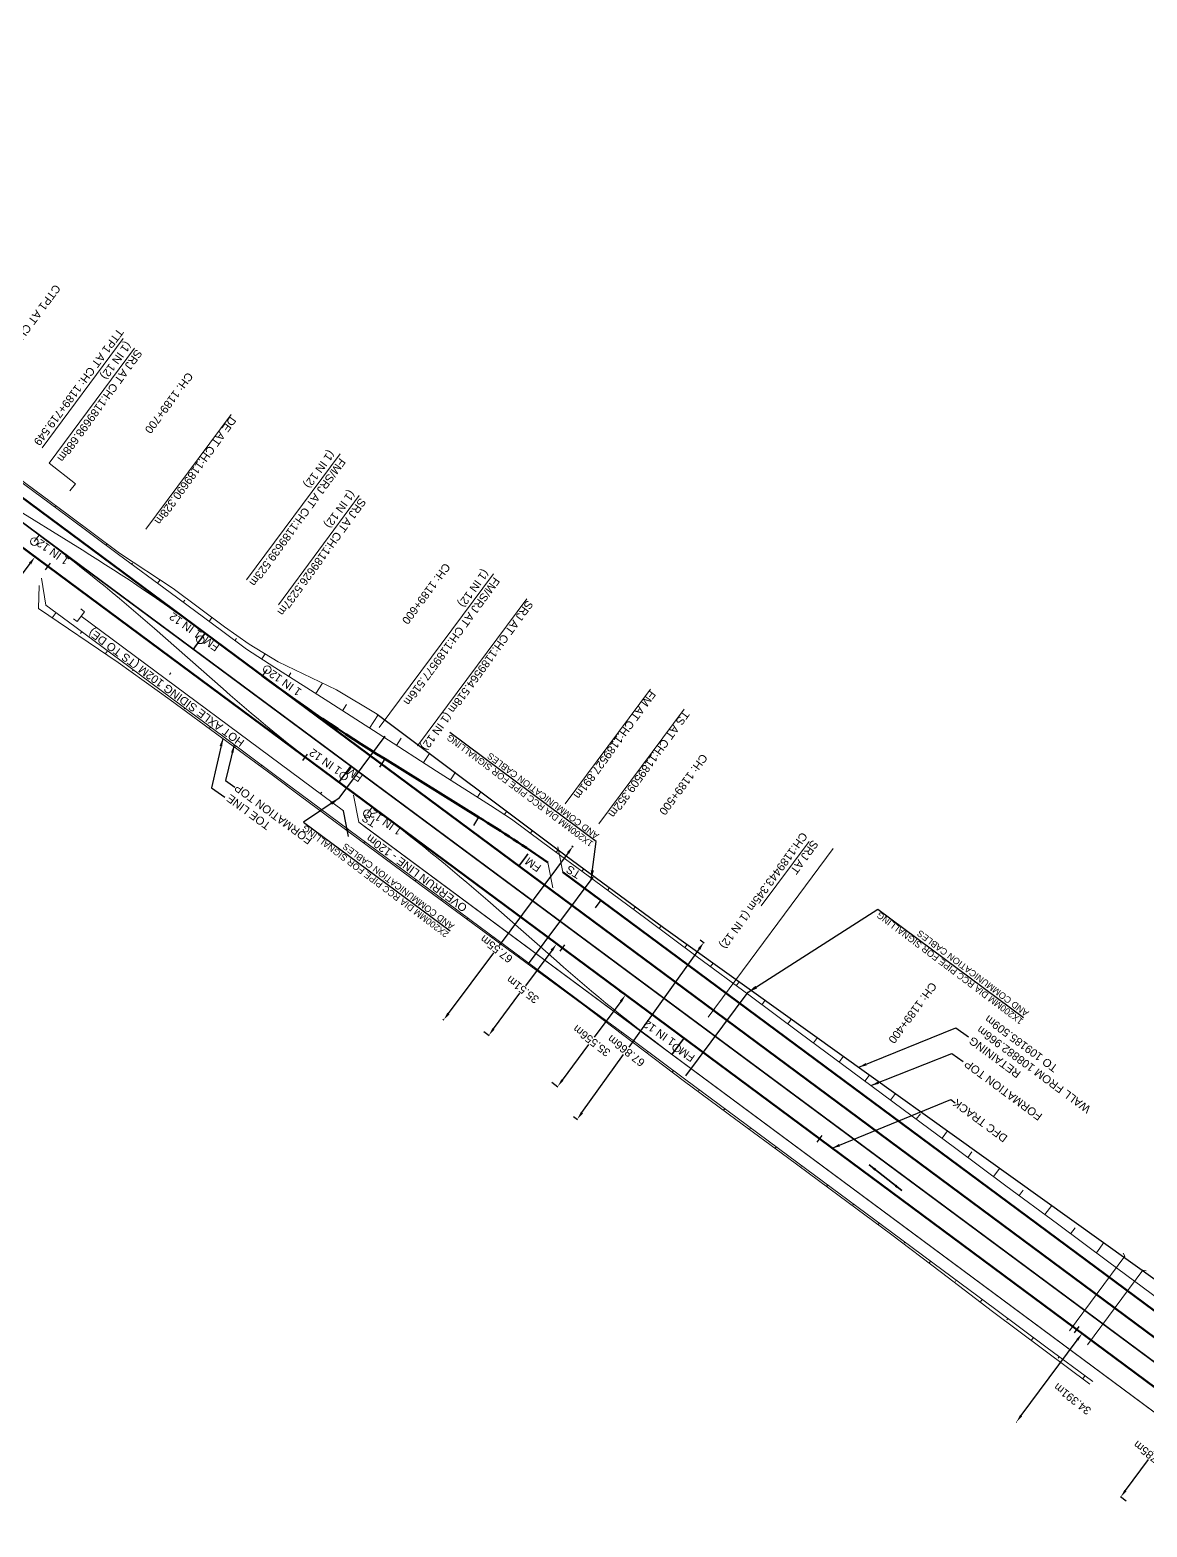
# Model space of a CAD drawing. Header units: metres. Extents: x 643755 to 647133, y 3378089 to 3380600.
# Drawn here: x 644648.6 to 644997.4, y 3379657.4 to 3380125 of the extents above; entities that cross this region are included whole.
import ezdxf
from ezdxf.enums import TextEntityAlignment as Align

# ---------------------------------------------------------------- set-up
doc = ezdxf.new("R2010")
doc.units = ezdxf.units.M
doc.header["$MEASUREMENT"] = 0
doc.header["$PDSIZE"] = 5
doc.linetypes.add('CENTER2', pattern=[1.125, 0.75, -0.125, 0.125, -0.125])
doc.layers.get('Defpoints').update_dxf_attribs({"lineweight": 0})
for name, color, linetype, lineweight in [('C-ALIG-DG-LINE', 1, 'CENTER2', 70), ('C-ALIG-LABL-DG', 1, 'Continuous', 25), ('C-ALIG-LABL-DG-MARK', 1, 'Continuous', 25), ('PROPOSED DFCC TOE LINE', 239, 'Continuous', 0), ('PROPOSED DFCC TOE SLOPES', 239, 'Continuous', 0), ('PROPOSED DFCC TRACK', 1, 'Continuous', 0), ('PROPOSED FORMATION LINE - PLAN', 187, 'Continuous', 0), ('PROPOSED RETAINING WALL', 154, 'Continuous', 30), ('TEXT MAIN LINE', 6, 'Continuous', 0)]:
    doc.layers.add(name, color=color, linetype=linetype, lineweight=lineweight)
for name, color, linetype in [('Dimension', 10, 'Continuous'), ("SARAI BANJARA STN. SRJ's", 10, 'Continuous'), ('Signalling cable pipes', 234, 'Continuous')]:
    doc.layers.add(name, color=color, linetype=linetype)
doc.styles.add('ARIAL', font='arial.ttf')
doc.styles.get("Standard").update_dxf_attribs({"font": 'arial.ttf'})
doc.styles.add('Style-Arial', font='arial.ttf')
doc.dimstyles.new('ISO-25', dxfattribs={"dimtxt": 2.5, "dimasz": 2.5, "dimexe": 1.25, "dimexo": 0.625, "dimtad": 1, "dimtxsty": 'Standard', "dimcen": 2.5, "dimadec": 0, "dimazin": 0, "dimtfac": 1, "dimtmove": 0, "dimatfit": 3, "dimfxl": 1, "dimarcsym": 0})
doc.dimstyles.get("Standard").update_dxf_attribs({"dimtxt": 2.5, "dimasz": 2.5, "dimexe": 0.18, "dimexo": 0.0625, "dimgap": 0.09, "dimtad": 0, "dimtih": 1, "dimtoh": 1, "dimdec": 3, "dimzin": 0, "dimdsep": 46, "dimtxsty": 'Standard', "dimcen": 0.09, "dimazin": 0, "dimtfac": 1, "dimtdec": 3, "dimtofl": 0, "dimtmove": 0, "dimatfit": 3, "dimfxl": 1, "dimtolj": 1, "dimtzin": 0, "dimarcsym": 0})

# ---------------------------------------------------------------- blocks, each defined once
blk = doc.blocks.new('*D676')
at = {"layer": 'Defpoints', "color": 0, "transparency": 16777216}
for p in [(644650.13, 3379960.37), (644651.85, 3379959.09), (644630.74, 3379930.64)]:
    blk.add_point(p, dxfattribs=at)
at = {"layer": 'Dimension', "color": 0, "lineweight": -2, "transparency": 16777216}
for p, q in [((644630.51, 3379933.92), (644648.64, 3379958.36)), ((644651.75, 3379959.17), (644650.03, 3379960.44)), ((644630.64, 3379930.71), (644628.92, 3379931.99))]:
    blk.add_line(p, q, dxfattribs=at)
at = {"layer": 'Dimension', "color": 0, "transparency": 16777216}
for points in [[(644648.3, 3379958.61), (644648.97, 3379958.11), (644650.13, 3379960.37)], [(644630.17, 3379934.17), (644630.84, 3379933.67), (644629.02, 3379931.91)]]:
    blk.add_solid(points, dxfattribs=at)
at = {"layer": 'Dimension', "color": 0, "lineweight": 0, "transparency": 16777216, "insert": (644631.94, 3379948.6), "char_height": 2.5, "attachment_point": 5, "rotation": 143, "style": 'Style-Arial'}
blk.add_mtext('\\A1;35.431m', dxfattribs=at)
blk = doc.blocks.new('TerminatorOpen_0.5')
at = {"color": 0, "linetype": 'ByBlock', "lineweight": -2}
for q in [(-1, 0.25), (-1, 0), (-1, -0.25)]:
    blk.add_line((0, 0), q, dxfattribs=at)
blk = doc.blocks.new('*D711')
at = {"layer": 'Defpoints', "color": 0, "transparency": 16777216}
for p in [(644976.98, 3379717.86), (644977.07, 3379717.79), (644956.49, 3379690.24)]:
    blk.add_point(p, dxfattribs=at)
at = {"layer": 'Dimension', "color": 0, "lineweight": -2, "transparency": 16777216}
for p, q in [((644958.07, 3379692.18), (644975.58, 3379715.79)), ((644977.08, 3379717.79), (644977.17, 3379717.72)), ((644956.59, 3379690.17), (644956.68, 3379690.1))]:
    blk.add_line(p, q, dxfattribs=at)
at = {"layer": 'Dimension', "color": 0, "transparency": 16777216}
for points in [[(644975.24, 3379716.03), (644975.91, 3379715.54), (644977.07, 3379717.79)], [(644957.73, 3379692.43), (644958.4, 3379691.93), (644956.58, 3379690.17)]]:
    blk.add_solid(points, dxfattribs=at)
at = {"layer": 'Dimension', "color": 0, "lineweight": 0, "transparency": 16777216, "insert": (644974.08, 3379697.39), "char_height": 2.5, "attachment_point": 5, "rotation": 142, "style": 'Style-Arial'}
blk.add_mtext('\\A1;34.391m', dxfattribs=at)
blk = doc.blocks.new('*D687')
at = {"layer": 'Defpoints', "color": 0, "transparency": 16777216}
for p in [(644857.75, 3379840.84), (644858.98, 3379839.96), (644818.24, 3379785.66)]:
    blk.add_point(p, dxfattribs=at)
at = {"layer": 'Dimension', "color": 0, "lineweight": -2, "transparency": 16777216}
for p, q in [((644857.86, 3379840.77), (644859.08, 3379839.89)), ((644857.53, 3379837.93), (644835.57, 3379807.26)), ((644820.93, 3379786.81), (644833.93, 3379804.98)), ((644818.35, 3379785.59), (644819.57, 3379784.71))]:
    blk.add_line(p, q, dxfattribs=at)
at = {"layer": 'Dimension', "color": 0, "transparency": 16777216}
for points in [[(644857.19, 3379838.17), (644857.87, 3379837.69), (644858.98, 3379839.96)], [(644820.59, 3379787.06), (644821.27, 3379786.57), (644819.47, 3379784.78)]]:
    blk.add_solid(points, dxfattribs=at)
at = {"layer": 'Dimension', "color": 0, "lineweight": 0, "transparency": 16777216, "insert": (644834.75, 3379806.12), "char_height": 2.5, "attachment_point": 5, "rotation": 142, "style": 'Style-Arial'}
blk.add_mtext('\\A1;67.866m', dxfattribs=at)
blk = doc.blocks.new('*D688')
at = {"layer": 'Defpoints', "color": 0, "transparency": 16777216}
for p in [(644817.71, 3379870.25), (644818.09, 3379869.97), (644777.38, 3379816.06)]:
    blk.add_point(p, dxfattribs=at)
at = {"layer": 'Dimension', "color": 0, "lineweight": -2, "transparency": 16777216}
for p, q in [((644816.6, 3379867.96), (644795.07, 3379839.03)), ((644817.81, 3379870.18), (644818.19, 3379869.89)), ((644779.25, 3379817.78), (644793.39, 3379836.78)), ((644777.48, 3379815.99), (644777.86, 3379815.7))]:
    blk.add_line(p, q, dxfattribs=at)
at = {"layer": 'Dimension', "color": 0, "transparency": 16777216}
for points in [[(644816.26, 3379868.21), (644816.93, 3379867.71), (644818.09, 3379869.97)], [(644778.92, 3379818.03), (644779.59, 3379817.53), (644777.76, 3379815.78)]]:
    blk.add_solid(points, dxfattribs=at)
at = {"layer": 'Dimension', "color": 0, "lineweight": 0, "transparency": 16777216, "insert": (644794.23, 3379837.91), "char_height": 2.5, "attachment_point": 5, "rotation": 142, "style": 'Style-Arial'}
blk.add_mtext('\\A1;67.55m', dxfattribs=at)
blk = doc.blocks.new('*D702')
at = {"layer": 'Defpoints', "color": 0, "transparency": 16777216}
for p in [(644832.59, 3379824.99), (644834.54, 3379823.54), (644811.41, 3379796.43)]:
    blk.add_point(p, dxfattribs=at)
at = {"layer": 'Dimension', "color": 0, "lineweight": -2, "transparency": 16777216}
for p, q in [((644833.05, 3379821.53), (644824.79, 3379810.39)), ((644832.69, 3379824.91), (644834.64, 3379823.47)), ((644814.85, 3379796.99), (644823.11, 3379808.14)), ((644811.51, 3379796.36), (644813.46, 3379794.91))]:
    blk.add_line(p, q, dxfattribs=at)
at = {"layer": 'Dimension', "color": 0, "transparency": 16777216}
for points in [[(644832.72, 3379821.78), (644833.39, 3379821.29), (644834.54, 3379823.54)], [(644814.51, 3379797.24), (644815.18, 3379796.75), (644813.36, 3379794.99)]]:
    blk.add_solid(points, dxfattribs=at)
at = {"layer": 'Dimension', "color": 0, "lineweight": 0, "transparency": 16777216, "insert": (644823.95, 3379809.26), "char_height": 2.5, "attachment_point": 5, "rotation": 142, "style": 'Style-Arial'}
blk.add_mtext('\\A1;35.556m', dxfattribs=at)
blk = doc.blocks.new('*D703')
at = {"layer": 'Defpoints', "color": 0, "transparency": 16777216}
for p in [(644811.39, 3379840.72), (644813.02, 3379839.51), (644790.23, 3379812.2)]:
    blk.add_point(p, dxfattribs=at)
at = {"layer": 'Dimension', "color": 0, "lineweight": -2, "transparency": 16777216}
for p, q in [((644811.49, 3379840.64), (644813.12, 3379839.44)), ((644811.53, 3379837.51), (644803.27, 3379826.38)), ((644793.35, 3379813), (644801.6, 3379824.13)), ((644790.34, 3379812.12), (644791.96, 3379810.92))]:
    blk.add_line(p, q, dxfattribs=at)
at = {"layer": 'Dimension', "color": 0, "transparency": 16777216}
for points in [[(644811.19, 3379837.75), (644811.86, 3379837.26), (644813.02, 3379839.51)], [(644793.01, 3379813.25), (644793.68, 3379812.75), (644791.86, 3379811)]]:
    blk.add_solid(points, dxfattribs=at)
at = {"layer": 'Dimension', "color": 0, "lineweight": 0, "transparency": 16777216, "insert": (644802.44, 3379825.25), "char_height": 2.5, "attachment_point": 5, "rotation": 142, "style": 'Style-Arial'}
blk.add_mtext('\\A1;35.51m', dxfattribs=at)
blk = doc.blocks.new('*D690')
at = {"layer": 'Defpoints', "color": 0, "transparency": 16777216}
for p in [(645009.29, 3379693.89), (645011.06, 3379692.57), (644990.93, 3379665.44)]:
    blk.add_point(p, dxfattribs=at)
at = {"layer": 'Dimension', "color": 0, "lineweight": -2, "transparency": 16777216}
for p, q in [((645007.8, 3379691.88), (644999.52, 3379680.72)), ((645010.96, 3379692.65), (645009.19, 3379693.97)), ((644990.65, 3379668.77), (644997.85, 3379678.47)), ((644990.83, 3379665.51), (644989.06, 3379666.83))]:
    blk.add_line(p, q, dxfattribs=at)
at = {"layer": 'Dimension', "color": 0, "transparency": 16777216}
for points in [[(645007.46, 3379692.13), (645008.13, 3379691.63), (645009.29, 3379693.89)], [(644990.31, 3379669.01), (644990.98, 3379668.52), (644989.16, 3379666.76)]]:
    blk.add_solid(points, dxfattribs=at)
at = {"layer": 'Dimension', "color": 0, "lineweight": 0, "transparency": 16777216, "insert": (644998.95, 3379679.38), "char_height": 2.5, "attachment_point": 5, "rotation": 142, "style": 'Style-Arial'}
blk.add_mtext('\\A1;33.785m', dxfattribs=at)
blk = doc.blocks.new('Tick Hor')
blk.add_lwpolyline([(-0.5, 0), (0.5, 0)])
blk = doc.blocks.new('TS')
at = {"layer": "SARAI BANJARA STN. SRJ's", "color": 1, "lineweight": 13}
blk.add_line((644752.78, 3379875.96), (644751.13, 3379884.44), dxfattribs=at)
at = {"layer": "SARAI BANJARA STN. SRJ's", "color": 1, "lineweight": 13, "insert": (644757.81, 3379875.35), "char_height": 2.5, "attachment_point": 4, "rotation": 148, "line_spacing_factor": 0.60036, "style": 'Style-Arial'}
blk.add_mtext('TS', dxfattribs=at)
at = {"layer": "SARAI BANJARA STN. SRJ's", "color": 1, "lineweight": 13}
blk.add_leader([(644749.53, 3379871.55), (644747.97, 3379879.53)], dimstyle='Standard', override={"dimgap": 0.09, "dimtad": 0}, dxfattribs=at)

msp = doc.modelspace()

# ---------------------------------------------------------------- linework, layer by layer
at = {"layer": 'C-ALIG-DG-LINE', "color": 1, "linetype": 'Continuous', "lineweight": 50, "flags": 128}
for points in [[(645418.2203, 3379406.046), (644581.4826, 3380026.8652)], [(645830.8331, 3379084.3424), (644638.422, 3379969.0539)], [(644788.6787, 3379879.0911), (644759.354, 3379897.2802)], [(645220.2157, 3379561.2987), (644815.0006, 3379861.9487)]]:
    msp.add_lwpolyline(points, dxfattribs=at)
for points in [[(644759.354, 3379897.2802, -0.02081966), (644721.1411, 3379923.2451)], [(644810.2999, 3379864.9733, 0.01163321), (644788.6787, 3379879.0911)]]:
    msp.add_lwpolyline(points, format="xyb", dxfattribs=at)
at = {"layer": 'C-ALIG-LABL-DG-MARK', "color": 1, "linetype": 'Continuous', "lineweight": 25}
for p, q in [((644759.354, 3379897.2802), (644757.7727, 3379894.7308)), ((644788.6787, 3379879.0911), (644787.0973, 3379876.5417)), ((644826.836, 3379853.1674), (644825.0484, 3379850.7581))]:
    msp.add_line(p, q, dxfattribs=at)
at = {"layer": 'PROPOSED DFCC TOE LINE', "lineweight": 0, "flags": 128}
for points in [[(644593.0857, 3380022.8601), (644595.2288, 3380021.2957), (644595.9471, 3380020.7693), (644606.2865, 3380013.1221), (644612.0984, 3380008.944), (644622.4798, 3380001.3668), (644628.2559, 3379997.1494), (644644.4683, 3379985.4352), (644660.5293, 3379973.5169), (644676.5727, 3379961.5749), (644693.2907, 3379950.5423), (644709.3177, 3379938.5781), (644717.0587, 3379933.1254)], [(644979.52, 3379702.0443), (644965.134, 3379712.7582), (644949.0903, 3379724.6997), (644933.2341, 3379736.8941), (644917.2783, 3379748.954), (644901.2225, 3379760.8793), (644885.1438, 3379772.7737), (644869.0333, 3379784.6252), (644852.9339, 3379796.4917), (644836.9963, 3379808.5762), (644821.0736, 3379820.6808), (644805.0023, 3379832.5851), (644788.897, 3379844.4437), (644772.7594, 3379856.2587), (644756.7051, 3379868.186), (644733.0838, 3379885.6274), (644724.5899, 3379892.0317), (644708.499, 3379903.9096), (644692.3949, 3379915.7697), (644676.1302, 3379927.4134), (644651.225, 3379944.3303), (644651.4828, 3379951.42)], [(644717.0587, 3379933.1254), (644726.1378, 3379927.5962), (644744.2894, 3379918.8525), (644756.9792, 3379911.3006)]]:
    msp.add_lwpolyline(points, dxfattribs=at)
at = {"layer": 'PROPOSED DFCC TOE SLOPES', "flags": 128}
for points in [[(644656.3295, 3379976.0017), (644656.6317, 3379976.4092)], [(644664.3604, 3379970.0432), (644664.509, 3379970.2435)], [(644672.3913, 3379964.0846), (644672.6794, 3379964.4729)], [(644680.4222, 3379958.1261), (644680.6484, 3379958.431)], [(644688.4531, 3379952.1675), (644689.2337, 3379953.2196)], [(644656.7501, 3379943.0035), (644655.5482, 3379941.3835)], [(644696.484, 3379946.209), (644696.9495, 3379946.8363)], [(644704.515, 3379940.2504), (644705.4284, 3379941.4815)], [(644664.781, 3379937.0449), (644664.3922, 3379936.5209)], [(644712.5459, 3379934.2919), (644713.0362, 3379934.9527)], [(644672.8119, 3379931.0864), (644672.1677, 3379930.2181)], [(644720.966, 3379928.5219), (644721.9873, 3379930.115)], [(644680.8428, 3379925.1278), (644680.5792, 3379924.7725)], [(644692.5979, 3379924.1886), (644692.172, 3379923.6146)], [(644729.3843, 3379923.1246), (644730.0965, 3379924.2354)], [(644737.8027, 3379917.7273), (644739.8845, 3379920.9743)], [(644696.9047, 3379913.2107), (644696.7218, 3379912.9642)], [(644746.2211, 3379912.3299), (644747.4678, 3379914.2745)], [(644754.6394, 3379906.9326), (644757.3127, 3379911.1021)], [(644704.9356, 3379907.2521), (644704.591, 3379906.7877)], [(644712.9665, 3379901.2936), (644712.8031, 3379901.0733)], [(644763.0578, 3379901.5353), (644764.4732, 3379903.743)], [(644771.4762, 3379896.138), (644773.3354, 3379899.0378)], [(644720.9974, 3379895.335), (644720.6851, 3379894.9141)], [(644779.8945, 3379890.7407), (644781.4124, 3379893.1081)], [(644729.0283, 3379889.3765), (644728.8639, 3379889.1548)], [(644739.68, 3379886.9502), (644739.3052, 3379886.4449)], [(644788.3129, 3379885.3433), (644789.3804, 3379887.0083)], [(644796.739, 3379879.9411), (644797.4781, 3379880.9372)], [(644804.8782, 3379874.1285), (644805.4792, 3379874.9385)], [(644753.1211, 3379871.5008), (644752.7871, 3379871.0507)], [(644812.9091, 3379868.1699), (644813.4803, 3379868.9398)], [(644761.152, 3379865.5423), (644760.9942, 3379865.3295)], [(644769.1829, 3379859.5837), (644768.8634, 3379859.1531)], [(644820.94, 3379862.2114), (644821.5121, 3379862.9824)], [(644828.971, 3379856.2528), (644829.5579, 3379857.044)], [(644777.2138, 3379853.6252), (644777.0629, 3379853.4218)], [(644837.0019, 3379850.2943), (644837.6038, 3379851.1055)], [(644785.2448, 3379847.6666), (644784.9808, 3379847.3109)], [(644845.0328, 3379844.3357), (644845.667, 3379845.1905)], [(644793.2757, 3379841.7081), (644793.1585, 3379841.5501)], [(644801.3066, 3379835.7495), (644801.0939, 3379835.4629)], [(644853.0637, 3379838.3772), (644853.7989, 3379839.368)], [(644861.0946, 3379832.4186), (644861.9307, 3379833.5455)], [(644809.3375, 3379829.7909), (644809.2377, 3379829.6564)], [(644869.1255, 3379826.4601), (644870.0626, 3379827.723)], [(644817.3684, 3379823.8324), (644817.1735, 3379823.5697)], [(644877.1565, 3379820.5015), (644878.1945, 3379821.9005)], [(644825.3994, 3379817.8738), (644825.2852, 3379817.7199)], [(644833.4303, 3379811.9153), (644833.1323, 3379811.5137)], [(644885.1874, 3379814.5429), (644886.3264, 3379816.0781)], [(644893.2183, 3379808.5844), (644894.4582, 3379810.2556)], [(644841.4612, 3379805.9567), (644841.2793, 3379805.7116)], [(644901.2492, 3379802.6258), (644902.5901, 3379804.4331)], [(644849.4921, 3379799.9982), (644849.0663, 3379799.4243)], [(644909.2801, 3379796.6673), (644910.6102, 3379798.4599)], [(644857.523, 3379794.0396), (644857.2999, 3379793.7389)], [(644917.311, 3379790.7087), (644918.8539, 3379792.7881)], [(644865.5539, 3379788.0811), (644865.1264, 3379787.5048)], [(644925.342, 3379784.7502), (644926.6362, 3379786.4945)], [(644873.5849, 3379782.1225), (644873.3819, 3379781.849)], [(644933.3729, 3379778.7916), (644935.1176, 3379781.1432)], [(644881.6158, 3379776.164), (644881.2342, 3379775.6497)], [(644941.4038, 3379772.8331), (644942.6812, 3379774.5547)], [(644889.6467, 3379770.2054), (644889.464, 3379769.9592)], [(644949.4347, 3379766.8745), (644951.3814, 3379769.4982)], [(644897.6776, 3379764.2469), (644897.3207, 3379763.7658)], [(644957.4656, 3379760.916), (644958.7367, 3379762.6291)], [(644905.7085, 3379758.2883), (644905.5313, 3379758.0495)], [(644965.4966, 3379754.9574), (644967.6451, 3379757.8532)], [(644913.7394, 3379752.3297), (644913.382, 3379751.8479)], [(644973.5275, 3379748.9989), (644974.9281, 3379750.8867)], [(644921.7704, 3379746.3712), (644921.5772, 3379746.1109)], [(644981.5584, 3379743.0403), (644983.9089, 3379746.2082)], [(644929.8013, 3379740.4126), (644929.3621, 3379739.8207)], [(644937.8322, 3379734.4541), (644937.5733, 3379734.1051)], [(644945.8631, 3379728.4955), (644945.2424, 3379727.659)], [(644953.894, 3379722.537), (644953.5564, 3379722.0819)], [(644961.925, 3379716.5784), (644961.2406, 3379715.6561)], [(644969.9559, 3379710.6199), (644969.6087, 3379710.152)], [(644977.9868, 3379704.6613), (644977.2818, 3379703.7112)]]:
    msp.add_lwpolyline(points, dxfattribs=at)
at = {"layer": 'PROPOSED DFCC TRACK', "color": 12, "flags": 128}
msp.add_lwpolyline([(645830.8338, 3379084.3418), (644638.4218, 3379969.054), (644635.4102, 3379971.2885), (644632.3984, 3379973.5226), (644629.3862, 3379975.7562), (644626.3734, 3379977.989), (644623.3598, 3379980.2207), (644620.3452, 3379982.4512), (644617.3294, 3379984.68), (644614.3123, 3379986.9069, 0.00985692), (644443.7453, 3380107.5946), (644440.6413, 3380109.6988), (644437.536, 3380111.8011), (644434.4295, 3380113.9017), (644431.3222, 3380116.0009), (644428.2141, 3380118.0991), (644425.1055, 3380120.1964), (644421.9964, 3380122.2931), (644418.8872, 3380124.3896), (644418.0003, 3380124.9876)], format="xyb", dxfattribs=at)
at = {"layer": 'PROPOSED DFCC TRACK', "linetype": 'Continuous', "flags": 128}
for points in [[(644973.1229, 3379718.6734), (644990.3973, 3379741.9557), (644989.8785, 3379742.8715)], [(644978.84, 3379714.3021), (644996.1143, 3379737.5844), (644997.1412, 3379737.3534)]]:
    msp.add_lwpolyline(points, dxfattribs=at)
at = {"layer": 'PROPOSED FORMATION LINE - PLAN', "lineweight": 0, "flags": 128}
for points in [[(644716.2314, 3379931.5574), (644708.4127, 3379937.3585), (644692.3509, 3379949.2756), (644676.2891, 3379961.1927), (644660.2272, 3379973.1098), (644644.1654, 3379985.0269), (644628.1036, 3379996.944), (644622.36, 3380001.2054), (644612.0361, 3380008.8599), (644606.2812, 3380013.1149), (644595.9228, 3380020.7362), (644595.2046, 3380021.2627), (644593.0599, 3380022.8293)], [(644653.5812, 3379945.3547), (644652.1547, 3379953.7225)], [(644980.4838, 3379702.8087), (644965.8227, 3379713.6865), (644949.7609, 3379725.6036), (644933.6991, 3379737.5207), (644917.6372, 3379749.4378), (644901.5754, 3379761.3549), (644885.5135, 3379773.272), (644869.4517, 3379785.1891), (644853.3899, 3379797.1062), (644837.328, 3379809.0233), (644821.2662, 3379820.9404), (644805.2044, 3379832.8575), (644789.1425, 3379844.7747), (644773.0807, 3379856.6918), (644757.0189, 3379868.6089), (644733.3142, 3379886.1966), (644724.8952, 3379892.4431), (644708.8334, 3379904.3602), (644692.7715, 3379916.2773), (644676.7097, 3379928.1944), (644660.6479, 3379940.1115), (644653.5812, 3379945.3547)], [(644798.9837, 3379878.5019), (644792.3987, 3379882.7238), (644775.562, 3379893.5184), (644758.7253, 3379904.3131), (644741.8885, 3379915.1077), (644725.0518, 3379925.9023), (644716.2314, 3379931.5574)], [(645001.518, 3379728.2312), (644985.4562, 3379740.1483), (644969.3943, 3379752.0655), (644953.3325, 3379763.9826), (644937.2706, 3379775.8997), (644921.2088, 3379787.8168), (644905.147, 3379799.7339), (644889.0851, 3379811.651), (644873.0233, 3379823.5681), (644856.9615, 3379835.4852), (644840.8996, 3379847.4023), (644824.8378, 3379859.3194), (644808.776, 3379871.2365), (644798.9837, 3379878.5019)]]:
    msp.add_lwpolyline(points, dxfattribs=at)
at = {"layer": 'PROPOSED RETAINING WALL', "flags": 128}
msp.add_lwpolyline([(644756.9792, 3379911.3006), (644816.0031, 3379867.0484), (644844.0291, 3379846.3632), (644846.4306, 3379844.6437), (645001.4142, 3379733.6743)], dxfattribs=at)
at = {"layer": "SARAI BANJARA STN. SRJ's", "color": 1, "lineweight": 13}
for p, q in [((644815.0078, 3379861.912), (644813.4532, 3379869.8882)), ((644811.8545, 3379856.9971), (644810.2999, 3379864.9733))]:
    msp.add_line(p, q, dxfattribs=at)
at = {"layer": "SARAI BANJARA STN. SRJ's", "color": 1, "lineweight": 13, "flags": 128}
for points in [[(645532.1014, 3379313.7693), (644502.6462, 3380077.5754)], [(645418.2203, 3379406.046), (644588.6812, 3380021.524)], [(644664.4386, 3379944.17), (644665.6432, 3379943.2763), (644663.348, 3379940.1828), (644662.1433, 3379941.0765)], [(644746.505, 3379881.0791), (644664.5897, 3379941.8563)]]:
    msp.add_lwpolyline(points, dxfattribs=at)
at = {"layer": "SARAI BANJARA STN. SRJ's", "lineweight": 13, "flags": 128}
for points in [[(644677.6619, 3380028.6607), (644652.4074, 3379994.4843)], [(644711.4159, 3380004.8949), (644684.769, 3379969.0539)], [(644654.5945, 3379989.7124), (644662.8405, 3379983.2122), (644661.0944, 3379980.9922)], [(644745.4679, 3379992.6264), (644716.1946, 3379953.2529)], [(644751.4341, 3379979.6071), (644726.1796, 3379945.4308)], [(644793.3311, 3379955.0809), (644757.6487, 3379907.087)], [(644803.7194, 3379947.2602), (644769.642, 3379901.425)], [(644842.3461, 3379919.1306), (644815.6991, 3379883.2896)], [(644852.8294, 3379912.831), (644826.1825, 3379876.9901)], [(644891.8589, 3379871.5385), (644876.8675, 3379851.3747)]]:
    msp.add_lwpolyline(points, dxfattribs=at)
at = {"layer": "SARAI BANJARA STN. SRJ's", "color": 1, "lineweight": 13, "flags": 128}
for points in [[(644602.2336, 3380003.6864, 0.02091954), (644640.6349, 3379977.6046), (644664.8665, 3379962.588, -0.02091982), (644703.2683, 3379936.5059)], [(644651.431, 3379967.1843, -0.02091954), (644687.5256, 3379937.9936), (644708.9225, 3379919.1562, 0.02091982), (644745.0175, 3379889.9652)], [(644755.4577, 3379882.219, -0.02091954), (644791.5524, 3379853.0284), (644812.9492, 3379834.191, 0.02091982), (644849.0443, 3379804.9999)], [(646539.0751, 3378523.8846), (646414.8911, 3378621.103), (645920.5122, 3379008.1309), (645916.5752, 3379011.2128), (645912.6384, 3379014.2931), (645908.7014, 3379017.3711), (645904.7635, 3379020.4458), (645900.8266, 3379023.5143), (645896.8855, 3379026.5796), (645892.9416, 3379029.6392), (645888.9901, 3379032.6954, 0.00313394), (645859.1469, 3379055.4419), (645855.1566, 3379058.439), (645851.1611, 3379061.4309), (645847.1608, 3379064.4185), (645843.1543, 3379067.4043), (645839.1469, 3379070.3857), (645835.1365, 3379073.3652), (645831.1239, 3379076.3439), (645827.1096, 3379079.3226), (644751.3113, 3379877.5131)], [(646539.0751, 3378523.8846), (646414.8911, 3378621.103), (645920.5122, 3379008.1309), (645916.5752, 3379011.2128), (645912.6384, 3379014.2931), (645908.7014, 3379017.3711), (645904.7635, 3379020.4458), (645900.8266, 3379023.5143), (645896.8855, 3379026.5796), (645892.9416, 3379029.6392), (645888.9901, 3379032.6954, 0.00313394), (645859.1469, 3379055.4419), (645855.1566, 3379058.439), (645851.1611, 3379061.4309), (645847.1608, 3379064.4185), (645843.1543, 3379067.4043), (645839.1469, 3379070.3857), (645835.1365, 3379073.3652), (645831.1239, 3379076.3439), (645827.1096, 3379079.3226), (644752.6733, 3379876.5026)]]:
    msp.add_lwpolyline(points, format="xyb", dxfattribs=at)
at = {"layer": "SARAI BANJARA STN. SRJ's", "linetype": 'Continuous', "lineweight": 13, "flags": 128}
for points in [[(644649.9412, 3379965.1767), (644651.431, 3379967.1843)], [(644701.7804, 3379934.5009), (644703.2702, 3379936.5085)], [(644722.6863, 3379925.2116), (644721.1965, 3379923.204)], [(644746.5074, 3379891.9727), (644745.0175, 3379889.9652)], [(644753.9679, 3379880.2114), (644755.4577, 3379882.219)], [(644850.5341, 3379807.0075), (644849.0443, 3379804.9999)]]:
    msp.add_lwpolyline(points, dxfattribs=at)
at = {"layer": "SARAI BANJARA STN. SRJ's", "color": 1, "lineweight": 13, "const_width": 0.5}
for points in [[(644703.2683, 3379936.5059), (644699.5442, 3379931.4865)], [(644748.7416, 3379894.9845), (644745.0175, 3379889.9652)], [(644852.7684, 3379810.0192), (644849.0443, 3379804.9999)]]:
    msp.add_lwpolyline(points, dxfattribs=at)
at = {"layer": "SARAI BANJARA STN. SRJ's", "lineweight": 13, "const_width": 0.5}
msp.add_lwpolyline([(644801.2455, 3379863.8115), (644804.1031, 3379867.663)], dxfattribs=at)
at = {"layer": "SARAI BANJARA STN. SRJ's", "linetype": 'Continuous', "lineweight": 13}
for centre in [(644649.9412, 3379965.1767), (644701.7804, 3379934.5009), (644722.6863, 3379925.2116), (644746.5074, 3379891.9727), (644753.9679, 3379880.2114), (644850.5341, 3379807.0075)]:
    msp.add_circle(centre, 1.2, dxfattribs=at)
at = {"layer": 'Signalling cable pipes', "lineweight": 30}
for points in [[(644745.127, 3379885.049), (644759.4956, 3379904.3797)], [(644804.3035, 3379833.2724), (644824.423, 3379860.3403)], [(644853.4147, 3379798.2959), (644872.8339, 3379824.4217)]]:
    msp.add_lwpolyline(points, dxfattribs=at)
at = {"layer": 'TEXT MAIN LINE', "color": 10}
msp.add_line((644860.3982, 3379816.6444), (644899.426, 3379869.296), dxfattribs=at)

# ---------------------------------------------------------------- block references
at = {"color": 2}
msp.add_blockref('TS', (-1.4675, 1.5519), dxfattribs=at)
at = {"layer": 'C-ALIG-LABL-DG', "color": 1, "linetype": 'Continuous', "lineweight": 25, "xscale": 2.5, "yscale": 2.5, "zscale": 2.5, "rotation": 233.4263657869593}
for p in [(644654.1215, 3379957.4056), (644734.4307, 3379897.8201), (644814.7399, 3379838.2345), (644895.049, 3379778.649), (644975.3582, 3379719.0635)]:
    msp.add_blockref('Tick Hor', p, dxfattribs=at)

# ---------------------------------------------------------------- texts
at = {"layer": 'PROPOSED DFCC TOE LINE', "lineweight": 0}
msp.add_text(' TOE LINE', height=2.5, rotation=143.53, dxfattribs=at).set_placement((644711.1914, 3379886.4165, -306.8582), align=Align.RIGHT)
at = {"layer": 'PROPOSED DFCC TRACK', "color": 10, "linetype": 'Continuous', "lineweight": -3, "ltscale": 5}
msp.add_text(' DFC TRACK', height=2.5, rotation=143.5, dxfattribs=at).set_placement((644938.0063, 3379791.2493), align=Align.RIGHT)
at = {"layer": 'PROPOSED FORMATION LINE - PLAN', "lineweight": 0}
for rotation, p in [(143.53, (644713.6141, 3379889.6989)), (143.5, (644941.5267, 3379803.4659, 306.8582))]:
    msp.add_text(' FORMATION TOP', height=2.5, rotation=rotation, dxfattribs=at).set_placement(p, align=Align.RIGHT)
at = {"layer": 'PROPOSED RETAINING WALL', "insert": (644941.4497, 3379808.7222), "char_height": 2.5, "width": 51.254272, "attachment_point": 3, "rotation": 143.5}
msp.add_mtext(' RETAINING \\PWALL FROM 108882.966m \\PTO 109185.509m ', dxfattribs=at)
at = {"layer": "SARAI BANJARA STN. SRJ's", "linetype": 'Continuous', "lineweight": 13, "style": 'Style-Arial'}
for s, p in [('HOT AXLE SIDING 102M (TS TO DE)', (644715.7778, 3379902.9019)), ('OVERRUN LINE - 120m', (644785.3514, 3379851.2816))]:
    msp.add_text(s, height=2.5, rotation=143.516901, dxfattribs=at).set_placement(p)
at = {"layer": "SARAI BANJARA STN. SRJ's", "color": 10, "lineweight": 13, "char_height": 2.5, "attachment_point": 4, "rotation": 234, "line_spacing_factor": 0.648, "style": 'Style-Arial'}
for s, insert, width in [('\\A1;\\pxsm1;SRJ AT {\\A0;CH:1189698.688m \\P(1 IN 12) }', (644680.8697, 3380026.1721), 44.939486), ('\\A1;\\pxsm1;DE AT {\\A0;CH:1189690.328m }', (644712.1574, 3380003.7436), 44.829464), ('\\A1;\\pxsm1;FM/SRJ AT {\\A0;CH:1189639.523m \\P(1 IN 12) }', (644744.3417, 3379992.1956), 51.324894), ('\\A1;\\pxsm1;SRJ AT {\\A0;CH:1189626.5237m \\P(1 IN 12) }', (644750.7379, 3379979.7367), 50.212982), ('\\A1;\\pxsm1;FM/SRJ AT {\\A0;CH:1189577.516m \\P(1 IN 12)}', (644792.5029, 3379955.0118), 70.925493), ('\\A1;\\pxsm1;SRJ AT {\\A0;CH:1189564.518m (1 IN 12)}', (644804.6014, 3379946.5385), 57.289887), ('\\A1;\\pxsm1;FM AT {\\A0;CH:1189527.891m }', (644843.1758, 3379918.1796), 44.236047), ('\\A1;\\pxsm1;TS AT {\\A0;CH:1189509.352m }', (644853.6592, 3379911.8801), 44.623389), ('\\A1;\\pxsm1;SRJ AT {\\A0;\\PCH:1189443.345m (1 IN 12) }', (644891.9561, 3379872.8955), 54.594259)]:
    msp.add_mtext(s, dxfattribs=dict(at, insert=insert, width=width))
at = {"layer": "SARAI BANJARA STN. SRJ's", "linetype": 'Continuous', "lineweight": 13, "char_height": 2.5, "attachment_point": 4, "rotation": 144.882388, "line_spacing_factor": 0.60036, "style": 'Style-Arial'}
for s, insert in [('1 IN 12', (644660.3623, 3379958.6393)), ('1 IN 12', (644701.7487, 3379935.719)), ('FM', (644707.2614, 3379931.7054)), ('1 IN 12', (644732.9354, 3379917.7613)), ('1 IN 12', (644745.4357, 3379893.2004)), ('FM', (644751.9653, 3379890.9027)), ('1 IN 12', (644764.3047, 3379874.2213)), ('FM', (644807.7454, 3379862.8101)), ('1 IN 12', (644849.6777, 3379808.4399)), ('FM', (644855.7324, 3379803.4681))]:
    msp.add_mtext(s, dxfattribs=dict(at, insert=insert))
at = {"layer": "SARAI BANJARA STN. SRJ's", "color": 1, "lineweight": 13, "insert": (644820.1341, 3379860.7966), "char_height": 2.5, "attachment_point": 4, "rotation": 148, "line_spacing_factor": 0.60036, "style": 'Style-Arial'}
msp.add_mtext('TS', dxfattribs=at)
at = {"layer": 'Signalling cable pipes', "linetype": 'Continuous', "lineweight": 13, "style": 'Style-Arial'}
for s, p in [('1X200MM DIA RCC PIPE FOR SIGNALLING ', (644824.7146, 3379871.2182)), ('AND COMMUNICATION CABLES', (644826.4362, 3379873.7136)), ('2X200MM DIA RCC PIPE FOR SIGNALLING ', (644779.5447, 3379842.9365)), ('AND COMMUNICATION CABLES', (644781.2663, 3379845.4319)), ('1X200MM DIA RCC PIPE FOR SIGNALLING ', (644958.9082, 3379815.7931)), ('AND COMMUNICATION CABLES', (644960.6297, 3379818.2885))]:
    msp.add_text(s, height=2, rotation=143.013143, dxfattribs=at).set_placement(p)

# ---------------------------------------------------------------- dimensions: what is measured, and where the dimension line sits
at = {"layer": 'Dimension', "color": 10, "lineweight": 0}
for base, p1, p2, angle, picture, middle, turn in [((644650.1282, 3379960.3685), (644630.7367, 3379930.6375), (644651.8486, 3379959.092), 53.426366, '*D676', (644631.9366, 3379948.597), 143), ((644818.0913, 3379869.9663), (644777.3799, 3379816.0606), (644817.7103, 3379870.2498), 53.341479, '*D688', (644794.2297, 3379837.9051), 142), ((644858.9818, 3379839.9617), (644818.2444, 3379785.6612), (644857.7536, 3379840.8411), 54.397048, '*D687', (644834.7486, 3379806.1169), 142), ((644977.0689, 3379717.7942), (644956.486, 3379690.2423), (644976.9782, 3379717.8615), 53.426366, '*D711', (644974.0797, 3379697.3889), 142), ((645009.2862, 3379693.8905), (644990.9327, 3379665.4397), (645011.0634, 3379692.5719), 53.426366, '*D690', (644998.9549, 3379679.385), 142)]:
    dim = msp.add_linear_dim(base=base, p1=p1, p2=p2, angle=angle, dimstyle='Standard', override={"dimexe": 0.125, "dimexo": 0.125, "dimgap": 0.125, "dimtad": 1, "dimtih": 0, "dimtoh": 0, "dimzin": 11, "dimpost": 'm', "dimtxsty": 'Style-Arial', "dimsah": 1, "dimadec": 4, "dimazin": 3, "dimtmove": 2, "dimatfit": 1, "dimldrblk": 'TerminatorOpen_0.5', "dimfrac": 2, "dimtzin": 11}, dxfattribs=at)
    dim.commit()
    dim.dimension.update_dxf_attribs({"geometry": picture, "text_midpoint": middle, "dimtype": 129, "text_rotation": turn})
for p1, p2, distance, picture, middle in [((644790.2348, 3379812.199), (644811.3939, 3379840.7171), -2.0198, '*D703', (644802.4365, 3379825.2546)), ((644811.4054, 3379796.4341), (644832.5919, 3379824.9892), -2.4297, '*D702', (644823.9499, 3379809.2639))]:
    dim = msp.add_aligned_dim(p1=p1, p2=p2, distance=distance, dimstyle='Standard', override={"dimexe": 0.125, "dimexo": 0.125, "dimgap": 0.125, "dimtad": 1, "dimtih": 0, "dimtoh": 0, "dimzin": 11, "dimpost": 'm', "dimtxsty": 'Style-Arial', "dimsah": 1, "dimadec": 4, "dimazin": 3, "dimtmove": 2, "dimatfit": 1, "dimldrblk": 'TerminatorOpen_0.5', "dimfrac": 2, "dimtzin": 11}, dxfattribs=at)
    dim.commit()
    dim.dimension.update_dxf_attribs({"geometry": picture, "text_midpoint": middle, "text_rotation": 142})

# ---------------------------------------------------------------- leaders
at = {"layer": 'PROPOSED DFCC TOE LINE', "lineweight": 0}
msp.add_leader([(644708.7772, 3379903.7042), (644705.2588, 3379888.247), (644709.4504, 3379885.3425)], dimstyle='ISO-25', override={"dimtxt": 3, "dimasz": 2.5, "dimgap": 0.625, "dimtad": 0, "dimdec": 3, "dimzin": 2, "dimtdec": 3}, dxfattribs=at)
at = {"layer": 'PROPOSED DFCC TRACK', "color": 10, "linetype": 'Continuous', "lineweight": -3, "ltscale": 5}
msp.add_leader([(644899.0353, 3379775.6914), (644936.1285, 3379790.9594), (644937.4839, 3379789.8889)], dimstyle='ISO-25', override={"dimtxt": 3, "dimasz": 2.5, "dimgap": 0.625, "dimtad": 0, "dimdec": 3, "dimzin": 2, "dimtdec": 3}, dxfattribs=at)
at = {"layer": 'PROPOSED DFCC TRACK', "linetype": 'Continuous', "lineweight": 0}
for points in [[(644910.5802, 3379770.5399), (644920.8228, 3379762.45)], [(644920.8228, 3379762.45), (644910.5802, 3379770.5399)]]:
    msp.add_leader(points, dimstyle='ISO-25', override={"dimtxt": 3, "dimasz": 2.5, "dimtad": 0, "dimdec": 3, "dimzin": 2, "dimtdec": 3}, dxfattribs=at)
at = {"layer": 'PROPOSED FORMATION LINE - PLAN', "lineweight": 0}
for points in [[(644712.3809, 3379901.7281), (644709.6914, 3379890.5179), (644712.5967, 3379888.4282)], [(644911.1849, 3379795.254), (644936.4517, 3379805.2941), (644940.0153, 3379802.7855)]]:
    msp.add_leader(points, dimstyle='ISO-25', override={"dimtxt": 3, "dimasz": 2.5, "dimgap": 0.625, "dimtad": 0, "dimdec": 3, "dimzin": 2, "dimtdec": 3}, dxfattribs=at)
at = {"layer": 'PROPOSED RETAINING WALL', "lineweight": -3}
msp.add_leader([(644907.3901, 3379800.9962), (644937.6494, 3379813.3461), (644941.6622, 3379810.4729)], dimstyle='ISO-25', override={"dimtxt": 3, "dimasz": 2.5, "dimgap": 0.625, "dimtad": 0, "dimdec": 3, "dimzin": 2, "dimtdec": 3}, dxfattribs=at)
at = {"layer": 'Signalling cable pipes', "lineweight": 13}
for points in [[(644823.8129, 3379859.5195), (644825.3741, 3379871.5216), (644779.6433, 3379905.5132)], [(644745.127, 3379885.049), (644734.0496, 3379877.5465), (644779.7804, 3379843.5549)], [(644872.8339, 3379824.4217), (644913.3489, 3379850.3186), (644958.8346, 3379816.5092)]]:
    msp.add_leader(points, dimstyle='Standard', override={"dimasz": 3, "dimgap": 0.25}, dxfattribs=at)

# ---------------------------------------------------------------- next in the draw order: texts
at = {"layer": 'C-ALIG-LABL-DG', "color": 1, "linetype": 'Continuous', "lineweight": 25, "char_height": 2.5, "rotation": 233.426366, "style": 'Arial', "bg_fill": 3, "box_fill_scale": 1.04, "bg_fill_color": 256, "bg_fill_true_color": 13158600, "bg_fill_transparency": 0}
for s, insert, width, attachment_point in [('TTP1 AT CH: 1189+719.549', (644650.5867, 3379995.6588), 44.566422, 6), ('CH: 1189+700', (644698.7511, 3380017.5572), 22.502814, 4), ('CH: 1189+600', (644779.0603, 3379957.9717), 22.502814, 4), ('CH: 1189+500', (644859.3694, 3379898.3861), 22.502814, 4), ('CH: 1189+400', (644930.9237, 3379827.0549), 22.502814, 4)]:
    msp.add_mtext(s, dxfattribs=dict(at, insert=insert, width=width, attachment_point=attachment_point))

# ---------------------------------------------------------------- next in the draw order: texts
at = {"layer": 'C-ALIG-LABL-DG', "color": 1, "linetype": 'Continuous', "lineweight": 25, "insert": (644630.7878, 3380008.9963), "char_height": 2.5, "width": 44.866115, "attachment_point": 6, "rotation": 233.588524, "style": 'Arial', "bg_fill": 3, "box_fill_scale": 1.04, "bg_fill_color": 256, "bg_fill_true_color": 13158600, "bg_fill_transparency": 0}
msp.add_mtext('CTP1 AT CH: 1189+749.549', dxfattribs=at)

# ---------------------------------------------------------------- next in the draw order: linework, layer by layer
at = {"layer": "SARAI BANJARA STN. SRJ's", "color": 1, "lineweight": 25, "flags": 128}
msp.add_lwpolyline([(645628.4808, 3379242.2604), (644502.6124, 3380077.6005)], dxfattribs=at)
at = {"layer": "SARAI BANJARA STN. SRJ's", "lineweight": 13, "flags": 128}
msp.add_lwpolyline([(644681.2414, 3380025.5533), (644654.5945, 3379989.7124)], dxfattribs=at)

doc.saveas('drawing.dxf')
